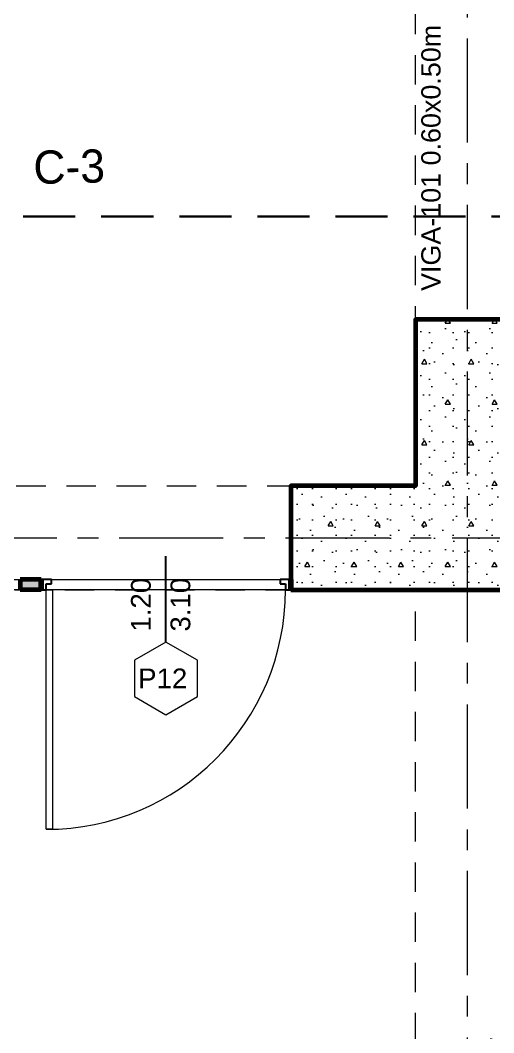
# Model space of a CAD drawing. Header units: inches. Extents: x -19 to 5698, y -728 to 92.
# Drawn here: x 227.17 to 229.446, y 27.573 to 32.437 of the extents above; entities that cross this region are included whole.
import ezdxf

# ---------------------------------------------------------------- set-up
doc = ezdxf.new("R2010")
doc.units = ezdxf.units.IN
doc.header["$MEASUREMENT"] = 0
for name, pattern in [('CONTINUA', [0]), ('HIDDEN', [0.375, 0.25, -0.125]), ('Hidden Line', [0.195611, 0.141111, -0.0545]), ('Punto & Raya', [0.65, 0.5, -0.075, 0, -0.075]), ('RAYITAS', [0.375, 0.25, -0.125])]:
    doc.linetypes.add(name, pattern=pattern)
for name, color, linetype, lineweight in [('00 conduct tomacorr', 120, 'HIDDEN', 30), ('00 IE CKTO ILUMINACION', 3, 'Continuous', 50), ('T-TECHO-E', 150, 'Continuous', 20), ('TOMACORRIENTE', 22, 'RAYITAS', 9)]:
    doc.layers.add(name, color=color, linetype=linetype, lineweight=lineweight)
for name, color, linetype in [('02 _ ARQ _ ALB _ Ejes Generales', 251, 'Continuous'), ('02 _ ARQ _ ALB _ Muros Interiores', 7, 'Continuous'), ('02 _ ARQ _ ZON _ Espacio.3D', 7, 'Continuous'), ('08 _ STR _ EXT _ 06 Columnas', 7, 'Continuous'), ('08 _ STR _ EXT _ 09 Vigas', 251, 'Continuous'), ('Acabado - Muros', 7, 'Continuous'), ('Notas - Etiquetas', 7, 'Continuous')]:
    doc.layers.add(name, color=color, linetype=linetype)
doc.styles.add('Estilo_Generado_4', font='swisse.ttf')

# ---------------------------------------------------------------- blocks, each defined once
blk = doc.blocks.new('a')
at = {"layer": 'TOMACORRIENTE', "ltscale": 0.05}
h = blk.add_hatch(color=4, dxfattribs=at)
edge = h.paths.add_edge_path()
edge.add_arc((0, 0.0752), 0.0211, 0, 360)
at = {"layer": 'TOMACORRIENTE', "color": 4}
for p, q in [((-0.1455, 0.0963), (-0.0515, 0.0963)), ((-0.0985, 0.0963), (-0.0985, -0.0966)), ((0, 0.0963), (0, -0.0963)), ((0.0623, -0.0963), (0.0623, 0.0963))]:
    blk.add_line(p, q, dxfattribs=at)
blk.add_circle((0, 0.0752), 0.0211, dxfattribs=at)
blk = doc.blocks.new('CABLE 3FACE')
at = {"layer": 'T-TECHO-E', "rotation": 59.94170052614085}
blk.add_blockref('a', (0, 0), dxfattribs=at)

msp = doc.modelspace()

# ---------------------------------------------------------------- hatches: boundary and pattern name
at = {"layer": '08 _ STR _ EXT _ 06 Columnas', "linetype": 'Continuous', "lineweight": 9}
h = msp.add_hatch(dxfattribs=at)
h.set_pattern_fill('HORMIGÓN_EN_MASA_0002', style=0, pattern_type=2)
h.set_pattern_definition([(0, (185.00004, 1e-08), (0, 0.3897114), [0.024375, -0.200625]), (0, (185.11254, 0.19486), (0, 0.3897114), [0.024375, -0.200625]), (60, (185.00004, 1e-08), (-0.3375, 0.1948557), [0.024375, -0.200625]), (60, (185.22504, 1e-08), (-0.3375, 0.1948557), [0.024375, -0.200625]), (120, (185.0244, 1e-08), (0.3375, 0.1948557), [0.024375, -0.200625]), (120, (185.2494, 1e-08), (0.3375, 0.1948557), [0.024375, -0.200625]), (0, (185.00004, 0.0375), (0, 0.075), [0, -0.075, 0, -0.1125]), (45, (185.03754, 0.0375), (-0.05303301, 0.05303301), [0, -0.05625, 0, -0.09375])])
h.paths.add_polyline_path([(228.47, 29.7), (229.57, 29.7), (229.57, 31), (229.07, 31), (229.07, 30.2), (228.47, 30.2)])
at = {"layer": 'Acabado - Muros', "linetype": 'Continuous', "lineweight": 0}
msp.add_hatch(color=254, dxfattribs=at).paths.add_polyline_path([(227.17, 29.7), (227.27, 29.7), (227.27, 29.75), (227.17, 29.75)])

# ---------------------------------------------------------------- linework, layer by layer
at = {"layer": '00 conduct tomacorr'}
msp.add_line((230.0597, 31.4939), (218.5049, 31.4939, 0.0001), dxfattribs=at)
msp.add_arc((239.2265, 23.9151, -0.0002), 10.4427, 149.36665, 203.65809, dxfattribs=at)
at = {"layer": '02 _ ARQ _ ALB _ Ejes Generales', "color": 251, "linetype": 'Punto & Raya', "lineweight": 13, "true_color": 0x636466}
for p, q in [((229.32, 3.05), (229.32, 44.9)), ((190.8454, 29.95), (239.57, 29.95))]:
    msp.add_line(p, q, dxfattribs=at)
at = {"layer": '02 _ ARQ _ ALB _ Muros Interiores', "color": 152, "linetype": 'Continuous', "lineweight": 25}
msp.add_line((227.87, 29.4501), (227.87, 29.8626), dxfattribs=at)
at = {"layer": '02 _ ARQ _ ALB _ Muros Interiores', "color": 7, "linetype": 'Continuous', "lineweight": 80}
for p, q in [((227.27, 29.7501), (227.27, 29.7001)), ((227.27, 29.7501), (227.27, 29.7001)), ((227.27, 29.7501), (227.27, 29.7001)), ((228.47, 29.7501), (228.47, 29.7001)), ((228.47, 29.7501), (228.47, 29.7001)), ((228.47, 29.7501), (228.47, 29.7001))]:
    msp.add_line(p, q, dxfattribs=at)
at = {"layer": '02 _ ARQ _ ALB _ Muros Interiores', "color": 165, "linetype": 'Continuous', "lineweight": 25}
for p, q in [((227.27, 29.7501), (227.27, 29.7001)), ((227.32, 29.7501), (227.27, 29.7501)), ((227.295, 29.7001), (227.295, 29.7301)), ((227.295, 29.7301), (227.32, 29.7301)), ((227.32, 29.7301), (227.32, 29.7501)), ((228.42, 29.7501), (228.42, 29.7301)), ((228.47, 29.7501), (228.42, 29.7501)), ((228.42, 29.7301), (228.445, 29.7301)), ((228.445, 29.7301), (228.445, 29.7001)), ((228.47, 29.7001), (228.47, 29.7501)), ((227.27, 29.7001), (227.295, 29.7001)), ((228.445, 29.7001), (228.47, 29.7001))]:
    msp.add_line(p, q, dxfattribs=at)
at = {"layer": '02 _ ARQ _ ALB _ Muros Interiores', "color": 165, "linetype": 'Continuous', "lineweight": 15}
for p, q in [((227.295, 28.5501), (227.295, 29.7001)), ((227.295, 29.7001), (227.325, 29.7001)), ((227.325, 29.7001), (227.325, 28.5501)), ((227.325, 28.5501), (227.295, 28.5501))]:
    msp.add_line(p, q, dxfattribs=at)
at = {"layer": '02 _ ARQ _ ALB _ Muros Interiores', "color": 251, "linetype": 'Continuous', "lineweight": 13, "flags": 128}
msp.add_lwpolyline([(227.87, 29.1001), (228.0216, 29.1876), (228.0216, 29.3626), (227.87, 29.4501), (227.7185, 29.3626), (227.7185, 29.1876)], close=True, dxfattribs=at)
at = {"layer": '02 _ ARQ _ ALB _ Muros Interiores', "color": 165, "linetype": 'Continuous', "lineweight": 15}
msp.add_arc((227.295, 29.7001), 1.15, 270, 0, dxfattribs=at)
at = {"layer": '02 _ ARQ _ ZON _ Espacio.3D', "color": 254, "linetype": 'Continuous', "lineweight": 0, "flags": 128}
for points in [[(208.07, 30.8001), (208.57, 30.8001), (208.57, 30.2), (209.17, 30.2), (209.17, 29.75), (215.07, 29.75), (215.07, 30.2), (215.07, 30.6), (215.57, 30.6), (215.57, 30.2), (215.57, 29.75), (222.07, 29.75), (222.07, 30.6), (222.57, 30.6), (222.57, 29.75), (228.47, 29.75), (228.47, 30.2), (229.07, 30.2), (229.07, 31), (229.57, 31)], [(205.07, 17.4), (229.57, 17.4), (229.57, 16.25), (230.77, 16.25), (230.77, 15.5372), (232.42, 15.5372), (232.42, 15.1499), (233.32, 15.1499), (233.3204, 17.1), (232.82, 17.1), (232.82, 19.05), (230.67, 19.05), (230.67, 20.35), (231.67, 20.35), (231.67, 22.25), (231.17, 22.25), (231.17, 22.7), (231.67, 22.7), (231.67, 24.4), (231.17, 24.4), (231.17, 24.85), (231.67, 24.85), (231.67, 29.7), (208.07, 29.7)]]:
    msp.add_lwpolyline(points, dxfattribs=at)
at = {"layer": '08 _ STR _ EXT _ 06 Columnas', "color": 7, "linetype": 'Continuous', "lineweight": 60, "flags": 128}
msp.add_lwpolyline([(228.47, 29.7), (229.57, 29.7), (229.57, 31), (229.07, 31), (229.07, 30.2), (228.47, 30.2)], close=True, dxfattribs=at)
at = {"layer": '08 _ STR _ EXT _ 09 Vigas', "color": 251, "linetype": 'Hidden Line', "lineweight": 13, "true_color": 0x636466}
for p, q in [((229.07, 30.2), (229.07, 39.4)), ((222.57, 30.2), (229.07, 30.2)), ((215.57, 29.7), (229.07, 29.7)), ((229.07, 17.4), (229.07, 29.7))]:
    msp.add_line(p, q, dxfattribs=at)
at = {"layer": 'Acabado - Muros', "color": 7, "linetype": 'Continuous', "lineweight": 60}
for p, q in [((227.17, 29.75), (227.17, 29.7)), ((227.27, 29.75), (227.17, 29.75)), ((227.27, 29.75), (227.27, 29.7)), ((227.27, 29.7), (227.17, 29.7))]:
    msp.add_line(p, q, dxfattribs=at)

# ---------------------------------------------------------------- block references
at = {"layer": '00 conduct tomacorr', "xscale": 1.47256122672843, "yscale": 1.47256122672843, "zscale": 1.47256122672843, "rotation": 299.7894777823319}
msp.add_blockref('CABLE 3FACE', (226.9932, 31.4939, 0), dxfattribs=at)

# ---------------------------------------------------------------- texts
at = {"layer": '00 IE CKTO ILUMINACION', "color": 4, "linetype": 'CONTINUA', "lineweight": 15}
msp.add_text('C-3', height=0.15962, rotation=1.3293, dxfattribs=at).set_placement((227.235, 31.6504, 0.0001))
at = {"layer": '02 _ ARQ _ ALB _ Muros Interiores', "color": 5, "lineweight": 25, "char_height": 0.095, "attachment_point": 7, "rotation": 90, "style": 'Estilo_Generado_4'}
for s, insert in [('\\A1;{\\pql;\\pt0;\\fSwis721 Ex BT|b0|i0|c0|p34;1.20\\fSwis721 Ex BT|b0|i0|c0|p34;\\A1{\\H.66x;\\S^  ;}\\fSwis721 Ex BT|b0|i0|c0|p34;\\fSwis721 Ex BT|b0|i0|c0|p34;}', (227.825, 29.5001)), ('\\A1;{\\pql;\\pt0;\\fSwis721 Ex BT|b0|i0|c0|p34;3.10\\fSwis721 Ex BT|b0|i0|c0|p34;\\A1{\\H.66x;\\S^  ;}\\fSwis721 Ex BT|b0|i0|c0|p34;\\fSwis721 Ex BT|b0|i0|c0|p34;}', (228.015, 29.5001))]:
    msp.add_mtext(s, dxfattribs=dict(at, insert=insert))
at = {"layer": '02 _ ARQ _ ALB _ Muros Interiores', "color": 5, "lineweight": 25, "insert": (227.7367, 29.2276), "char_height": 0.095, "attachment_point": 7, "style": 'Estilo_Generado_4'}
msp.add_mtext('\\A1;{\\pql;\\pt0;\\fSwis721 Ex BT|b0|i0|c0|p34;P12\\fSwis721 Ex BT|b0|i0|c0|p34;\\fSwis721 Ex BT|b0|i0|c0|p34;\\fSwis721 Ex BT|b0|i0|c0|p34;}', dxfattribs=at)
at = {"layer": 'Notas - Etiquetas', "color": 171, "linetype": 'Continuous', "lineweight": 13, "insert": (229.0976, 31.1368), "char_height": 0.0925, "attachment_point": 1, "rotation": 90, "style": 'Estilo_Generado_4'}
msp.add_mtext('\\A1;{\\pql;\\fSwis721 Ex BT|b0|i0|c0|p34;VIGA-101\\fSwis721 Ex BT|b0|i0|c0|p34; \\fSwis721 Ex BT|b0|i0|c0|p34;0.60\\fSwis721 Ex BT|b0|i0|c0|p34;x\\fSwis721 Ex BT|b0|i0|c0|p34;0.50\\fSwis721 Ex BT|b0|i0|c0|p34;m}', dxfattribs=at)

doc.saveas('drawing.dxf')
